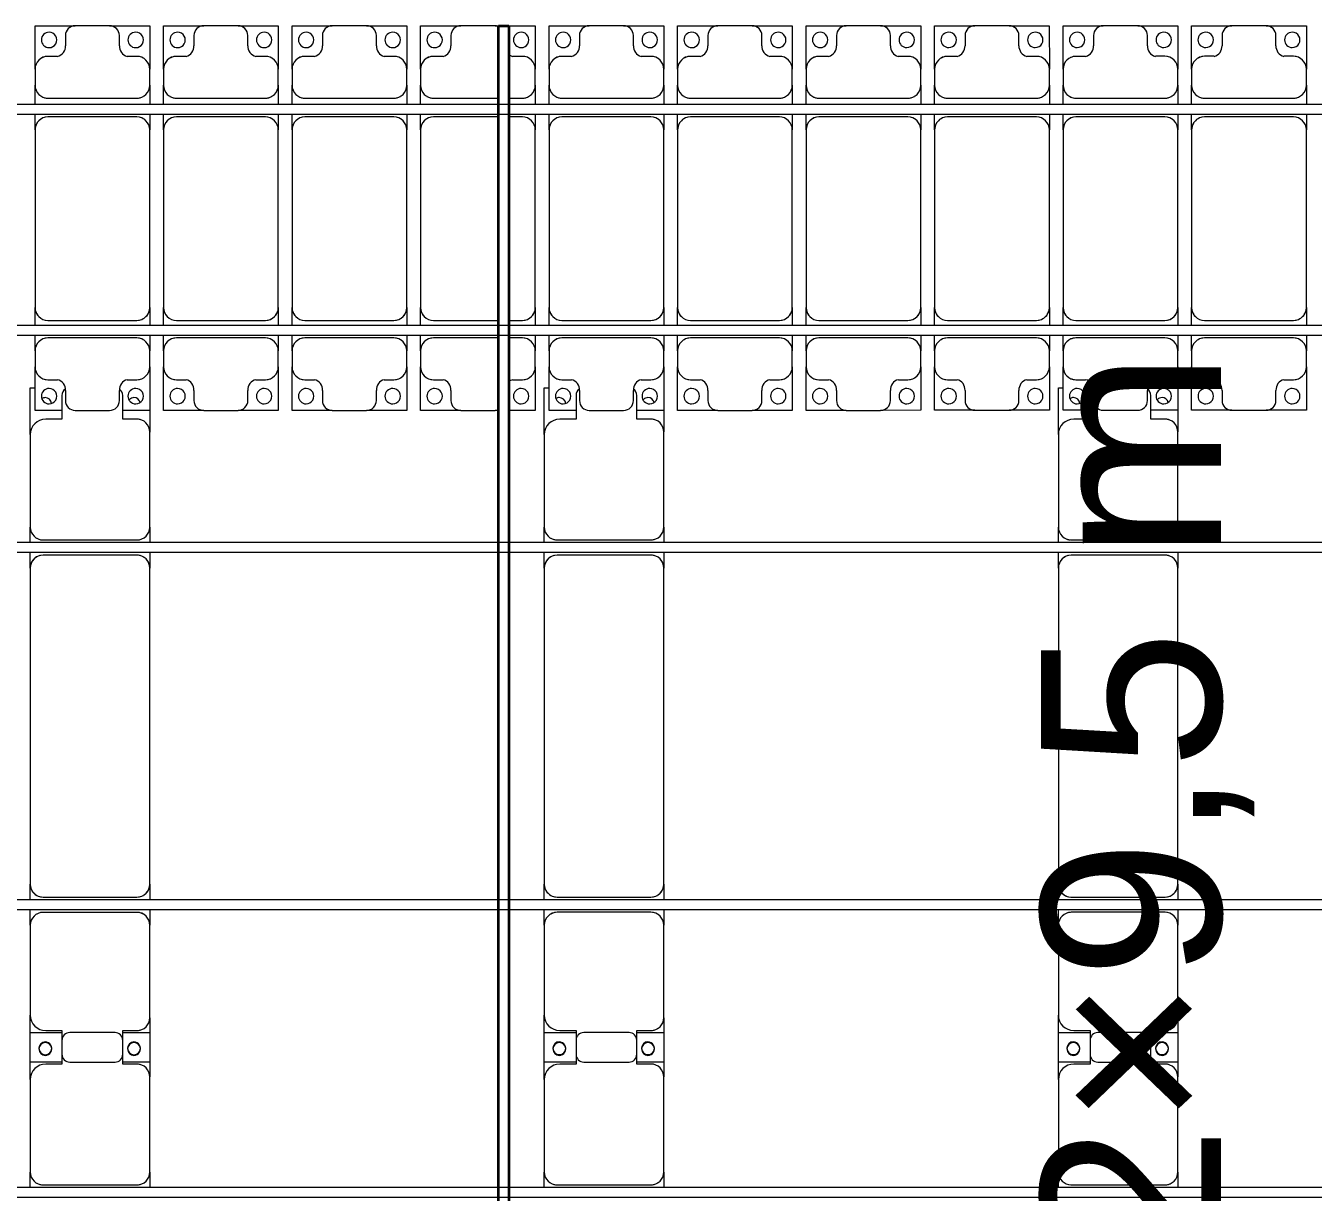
# Model space of a CAD drawing. Header units: millimetres. Extents: x -201615 to 10595, y 61217 to 115919.
# Drawn here: x -190134 to -185125, y 104212 to 108752 of the extents above; entities that cross this region are included whole.
import ezdxf

# ---------------------------------------------------------------- set-up
doc = ezdxf.new("R2010")
doc.units = ezdxf.units.MM
doc.layers.add('A-GENM', color=13, linetype='Continuous', lineweight=9)
doc.layers.add('S-BEAM', color=12, linetype='Continuous', lineweight=9)
doc.layers.add('GC-GHI CHU', color=2, linetype='Continuous')
doc.styles.add('GC_VN', font='arial.ttf')

# ---------------------------------------------------------------- blocks, each defined once
blk = doc.blocks.new('Dai phaodi lai - DẢI PHAO ĐI LẠI-38152-BỐ TRÍ KHUNG KẾT CẤU BÈ PIN 03')
at = {"layer": 'A-GENM', "color": 7}
for p, q in [((3776.8, 748.4), (3933.1, 748.4)), ((3776.8, 579.3), (3776.8, 748.4)), ((3895.1, 710.4), (3895.1, 670.7)), ((4066.9, 748.4), (3933.1, 748.4)), ((4066.9, 748.4), (4223.2, 748.4)), ((4104.9, 670.7), (4104.9, 710.4)), ((4223.2, 748.4), (4223.2, 579.3)), ((4276.8, 748.4), (4433.1, 748.4)), ((4276.8, 579.3), (4276.8, 748.4)), ((4395.1, 710.4), (4395.1, 670.7)), ((4566.9, 748.4), (4433.1, 748.4)), ((4566.9, 748.4), (4723.2, 748.4)), ((4604.9, 670.7), (4604.9, 710.4)), ((4723.2, 748.4), (4723.2, 579.3)), ((4776.8, 748.4), (4933.1, 748.4)), ((4776.8, 579.3), (4776.8, 748.4)), ((4895.1, 710.4), (4895.1, 670.7)), ((5066.9, 748.4), (4933.1, 748.4)), ((5066.9, 748.4), (5223.2, 748.4)), ((5104.9, 670.7), (5104.9, 710.4)), ((5223.2, 748.4), (5223.2, 579.3)), ((5276.8, 748.4), (5433.1, 748.4)), ((5276.8, 579.3), (5276.8, 748.4)), ((5395.1, 710.4), (5395.1, 670.7)), ((5566.9, 748.4), (5433.1, 748.4)), ((5566.9, 748.4), (5579.8, 748.4)), ((5619.8, 748.4), (5723.2, 748.4)), ((5723.2, 748.4), (5723.2, 579.3)), ((5776.8, 748.4), (5933.1, 748.4)), ((5776.8, 579.3), (5776.8, 748.4)), ((5895.1, 710.4), (5895.1, 670.7)), ((6066.9, 748.4), (5933.1, 748.4)), ((6066.9, 748.4), (6223.2, 748.4)), ((6104.9, 670.7), (6104.9, 710.4)), ((6223.2, 748.4), (6223.2, 579.3)), ((6276.8, 748.4), (6433.1, 748.4)), ((6276.8, 579.3), (6276.8, 748.4)), ((6395.1, 710.4), (6395.1, 670.7)), ((6566.9, 748.4), (6433.1, 748.4)), ((6566.9, 748.4), (6723.2, 748.4)), ((6604.9, 670.7), (6604.9, 710.4)), ((6723.2, 748.4), (6723.2, 579.3)), ((6776.8, 748.4), (6933.1, 748.4)), ((6776.8, 579.3), (6776.8, 748.4)), ((6895.1, 710.4), (6895.1, 670.7)), ((7066.9, 748.4), (6933.1, 748.4)), ((7066.9, 748.4), (7223.2, 748.4)), ((7104.9, 670.7), (7104.9, 710.4)), ((7223.2, 748.4), (7223.2, 579.3)), ((7276.8, 748.4), (7433.1, 748.4)), ((7276.8, 579.3), (7276.8, 748.4)), ((7395.1, 710.4), (7395.1, 670.7)), ((7566.9, 748.4), (7433.1, 748.4)), ((7566.9, 748.4), (7723.2, 748.4)), ((7604.9, 670.7), (7604.9, 710.4)), ((7723.2, 748.4), (7723.2, 579.3)), ((7776.8, 748.4), (7933.1, 748.4)), ((7776.8, 579.3), (7776.8, 748.4)), ((7895.1, 710.4), (7895.1, 670.7)), ((8066.9, 748.4), (7933.1, 748.4)), ((8066.9, 748.4), (8223.2, 748.4)), ((8104.9, 670.7), (8104.9, 710.4)), ((8223.2, 748.4), (8223.2, 579.3)), ((8276.8, 748.4), (8433.1, 748.4)), ((8276.8, 579.3), (8276.8, 748.4)), ((8395.1, 710.4), (8395.1, 670.7)), ((8566.9, 748.4), (8433.1, 748.4)), ((8566.9, 748.4), (8723.2, 748.4)), ((8604.9, 670.7), (8604.9, 710.4)), ((8723.2, 748.4), (8723.2, 579.3)), ((3864.3, 629.3), (3826.8, 629.3)), ((4173.2, 629.3), (4135.7, 629.3)), ((4364.3, 629.3), (4326.8, 629.3)), ((4673.2, 629.3), (4635.7, 629.3)), ((4864.3, 629.3), (4826.8, 629.3)), ((5173.2, 629.3), (5135.7, 629.3)), ((5364.3, 629.3), (5326.8, 629.3)), ((5673.2, 629.3), (5635.7, 629.3)), ((5864.3, 629.3), (5826.8, 629.3)), ((6173.2, 629.3), (6135.7, 629.3)), ((6364.3, 629.3), (6326.8, 629.3)), ((6673.2, 629.3), (6635.7, 629.3)), ((6864.3, 629.3), (6826.8, 629.3)), ((7173.2, 629.3), (7135.7, 629.3)), ((7364.3, 629.3), (7326.8, 629.3)), ((7673.2, 629.3), (7635.7, 629.3)), ((7864.3, 629.3), (7826.8, 629.3)), ((8173.2, 629.3), (8135.7, 629.3)), ((8364.3, 629.3), (8326.8, 629.3)), ((8673.2, 629.3), (8635.7, 629.3)), ((3776.8, 579.3), (3776.8, 516.7)), ((4223.2, 516.7), (4223.2, 579.3)), ((4276.8, 579.3), (4276.8, 516.7)), ((4723.2, 516.7), (4723.2, 579.3)), ((4776.8, 579.3), (4776.8, 516.7)), ((5223.2, 516.7), (5223.2, 579.3)), ((5276.8, 579.3), (5276.8, 516.7)), ((5723.2, 516.7), (5723.2, 579.3)), ((5776.8, 579.3), (5776.8, 516.7)), ((6223.2, 516.7), (6223.2, 579.3)), ((6276.8, 579.3), (6276.8, 516.7)), ((6723.2, 516.7), (6723.2, 579.3)), ((6776.8, 579.3), (6776.8, 516.7)), ((7223.2, 516.7), (7223.2, 579.3)), ((7276.8, 579.3), (7276.8, 516.7)), ((7723.2, 516.7), (7723.2, 579.3)), ((7776.8, 579.3), (7776.8, 516.7)), ((8223.2, 516.7), (8223.2, 579.3)), ((8276.8, 579.3), (8276.8, 516.7)), ((8723.2, 516.7), (8723.2, 579.3)), ((3776.8, 443.3), (3776.8, 516.7)), ((4223.2, 516.7), (4223.2, 443.3)), ((4276.8, 443.3), (4276.8, 516.7)), ((4723.2, 516.7), (4723.2, 443.3)), ((4776.8, 443.3), (4776.8, 516.7)), ((5223.2, 516.7), (5223.2, 443.3)), ((5276.8, 443.3), (5276.8, 516.7)), ((5723.2, 516.7), (5723.2, 443.3)), ((5776.8, 443.3), (5776.8, 516.7)), ((6223.2, 516.7), (6223.2, 443.3)), ((6276.8, 443.3), (6276.8, 516.7)), ((6723.2, 516.7), (6723.2, 443.3)), ((6776.8, 443.3), (6776.8, 516.7)), ((7223.2, 516.7), (7223.2, 443.3)), ((7276.8, 443.3), (7276.8, 516.7)), ((7723.2, 516.7), (7723.2, 443.3)), ((7776.8, 443.3), (7776.8, 516.7)), ((8223.2, 516.7), (8223.2, 443.3)), ((8276.8, 443.3), (8276.8, 516.7)), ((8723.2, 516.7), (8723.2, 443.3)), ((3826.8, 466.7), (4173.2, 466.7)), ((4326.8, 466.7), (4673.2, 466.7)), ((4826.8, 466.7), (5173.2, 466.7)), ((5326.8, 466.7), (5579.8, 466.7)), ((5619.8, 466.7), (5673.2, 466.7)), ((5826.8, 466.7), (6173.2, 466.7)), ((6326.8, 466.7), (6673.2, 466.7)), ((6826.8, 466.7), (7173.2, 466.7)), ((7326.8, 466.7), (7673.2, 466.7)), ((7826.8, 466.7), (8173.2, 466.7)), ((8326.8, 466.7), (8673.2, 466.7)), ((3776.8, 343.3), (3776.8, 403.3)), ((4223.2, 403.3), (4223.2, 343.3)), ((4276.8, 343.3), (4276.8, 403.3)), ((4723.2, 403.3), (4723.2, 343.3)), ((4776.8, 343.3), (4776.8, 403.3)), ((5223.2, 403.3), (5223.2, 343.3)), ((5276.8, 343.3), (5276.8, 403.3)), ((5723.2, 403.3), (5723.2, 343.3)), ((5776.8, 343.3), (5776.8, 403.3)), ((6223.2, 403.3), (6223.2, 343.3)), ((6276.8, 343.3), (6276.8, 403.3)), ((6723.2, 403.3), (6723.2, 343.3)), ((6776.8, 343.3), (6776.8, 403.3)), ((7223.2, 403.3), (7223.2, 343.3)), ((7276.8, 343.3), (7276.8, 403.3)), ((7723.2, 403.3), (7723.2, 343.3)), ((7776.8, 343.3), (7776.8, 403.3)), ((8223.2, 403.3), (8223.2, 343.3)), ((8276.8, 343.3), (8276.8, 403.3)), ((8723.2, 403.3), (8723.2, 343.3)), ((4173.2, 393.3), (3826.8, 393.3)), ((4673.2, 393.3), (4326.8, 393.3)), ((5173.2, 393.3), (4826.8, 393.3)), ((5579.8, 393.3), (5326.8, 393.3)), ((5673.2, 393.3), (5619.8, 393.3)), ((6173.2, 393.3), (5826.8, 393.3)), ((6673.2, 393.3), (6326.8, 393.3)), ((7173.2, 393.3), (6826.8, 393.3)), ((7673.2, 393.3), (7326.8, 393.3)), ((8173.2, 393.3), (7826.8, 393.3)), ((8673.2, 393.3), (8326.8, 393.3)), ((3776.8, 343.3), (3776.8, -348.3)), ((4223.2, -348.3), (4223.2, 343.3)), ((4276.8, 343.3), (4276.8, -348.3)), ((4723.2, -348.3), (4723.2, 343.3)), ((4776.8, 343.3), (4776.8, -348.3)), ((5223.2, -348.3), (5223.2, 343.3)), ((5276.8, 343.3), (5276.8, -348.3)), ((5723.2, -348.3), (5723.2, 343.3)), ((5776.8, 343.3), (5776.8, -348.3)), ((6223.2, -348.3), (6223.2, 343.3)), ((6276.8, 343.3), (6276.8, -348.3)), ((6723.2, -348.3), (6723.2, 343.3)), ((6776.8, 343.3), (6776.8, -348.3)), ((7223.2, -348.3), (7223.2, 343.3)), ((7276.8, 343.3), (7276.8, -348.3)), ((7723.2, -348.3), (7723.2, 343.3)), ((7776.8, 343.3), (7776.8, -348.3)), ((8223.2, -348.3), (8223.2, 343.3)), ((8276.8, 343.3), (8276.8, -348.3)), ((8723.2, -348.3), (8723.2, 343.3)), ((3776.8, -416.7), (3776.8, -348.3)), ((4223.2, -348.3), (4223.2, -416.7)), ((4276.8, -416.7), (4276.8, -348.3)), ((4723.2, -348.3), (4723.2, -416.7)), ((4776.8, -416.7), (4776.8, -348.3)), ((5223.2, -348.3), (5223.2, -416.7)), ((5276.8, -416.7), (5276.8, -348.3)), ((5723.2, -348.3), (5723.2, -416.7)), ((5776.8, -416.7), (5776.8, -348.3)), ((6223.2, -348.3), (6223.2, -416.7)), ((6276.8, -416.7), (6276.8, -348.3)), ((6723.2, -348.3), (6723.2, -416.7)), ((6776.8, -416.7), (6776.8, -348.3)), ((7223.2, -348.3), (7223.2, -416.7)), ((7276.8, -416.7), (7276.8, -348.3)), ((7723.2, -348.3), (7723.2, -416.7)), ((7776.8, -416.7), (7776.8, -348.3)), ((8223.2, -348.3), (8223.2, -416.7)), ((8276.8, -416.7), (8276.8, -348.3)), ((8723.2, -348.3), (8723.2, -416.7)), ((3826.8, -398.3), (4173.2, -398.3)), ((4326.8, -398.3), (4673.2, -398.3)), ((4826.8, -398.3), (5173.2, -398.3)), ((5326.8, -398.3), (5579.8, -398.3)), ((5619.8, -398.3), (5673.2, -398.3)), ((5826.8, -398.3), (6173.2, -398.3)), ((6326.8, -398.3), (6673.2, -398.3)), ((6826.8, -398.3), (7173.2, -398.3)), ((7326.8, -398.3), (7673.2, -398.3)), ((7826.8, -398.3), (8173.2, -398.3)), ((8326.8, -398.3), (8673.2, -398.3)), ((3776.8, -516.7), (3776.8, -456.7)), ((4173.2, -466.7), (3826.8, -466.7)), ((4223.2, -456.7), (4223.2, -516.7)), ((4276.8, -516.7), (4276.8, -456.7)), ((4673.2, -466.7), (4326.8, -466.7)), ((4723.2, -456.7), (4723.2, -516.7)), ((4776.8, -516.7), (4776.8, -456.7)), ((5173.2, -466.7), (4826.8, -466.7)), ((5223.2, -456.7), (5223.2, -516.7)), ((5276.8, -516.7), (5276.8, -456.7)), ((5579.8, -466.7), (5326.8, -466.7)), ((5673.2, -466.7), (5619.8, -466.7)), ((5723.2, -456.7), (5723.2, -516.7)), ((5776.8, -516.7), (5776.8, -456.7)), ((6173.2, -466.7), (5826.8, -466.7)), ((6223.2, -456.7), (6223.2, -516.7)), ((6276.8, -516.7), (6276.8, -456.7)), ((6673.2, -466.7), (6326.8, -466.7)), ((6723.2, -456.7), (6723.2, -516.7)), ((6776.8, -516.7), (6776.8, -456.7)), ((7173.2, -466.7), (6826.8, -466.7)), ((7223.2, -456.7), (7223.2, -516.7)), ((7276.8, -516.7), (7276.8, -456.7)), ((7673.2, -466.7), (7326.8, -466.7)), ((7723.2, -456.7), (7723.2, -516.7)), ((7776.8, -516.7), (7776.8, -456.7)), ((8173.2, -466.7), (7826.8, -466.7)), ((8223.2, -456.7), (8223.2, -516.7)), ((8276.8, -516.7), (8276.8, -456.7)), ((8673.2, -466.7), (8326.8, -466.7)), ((8723.2, -456.7), (8723.2, -516.7)), ((3776.8, -516.7), (3776.8, -579.3)), ((4223.2, -579.3), (4223.2, -516.7)), ((4276.8, -516.7), (4276.8, -579.3)), ((4723.2, -579.3), (4723.2, -516.7)), ((4776.8, -516.7), (4776.8, -579.3)), ((5223.2, -579.3), (5223.2, -516.7)), ((5276.8, -516.7), (5276.8, -579.3)), ((5723.2, -579.3), (5723.2, -516.7)), ((5776.8, -516.7), (5776.8, -579.3)), ((6223.2, -579.3), (6223.2, -516.7)), ((6276.8, -516.7), (6276.8, -579.3)), ((6723.2, -579.3), (6723.2, -516.7)), ((6776.8, -516.7), (6776.8, -579.3)), ((7223.2, -579.3), (7223.2, -516.7)), ((7276.8, -516.7), (7276.8, -579.3)), ((7723.2, -579.3), (7723.2, -516.7)), ((7776.8, -516.7), (7776.8, -579.3)), ((8223.2, -579.3), (8223.2, -516.7)), ((8276.8, -516.7), (8276.8, -579.3)), ((8723.2, -579.3), (8723.2, -516.7)), ((3776.8, -748.4), (3776.8, -579.3)), ((4223.2, -579.3), (4223.2, -748.4)), ((4276.8, -748.4), (4276.8, -579.3)), ((4723.2, -579.3), (4723.2, -748.4)), ((4776.8, -748.4), (4776.8, -579.3)), ((5223.2, -579.3), (5223.2, -748.4)), ((5276.8, -748.4), (5276.8, -579.3)), ((5723.2, -579.3), (5723.2, -748.4)), ((5776.8, -748.4), (5776.8, -579.3)), ((6223.2, -579.3), (6223.2, -748.4)), ((6276.8, -748.4), (6276.8, -579.3)), ((6723.2, -579.3), (6723.2, -748.4)), ((6776.8, -748.4), (6776.8, -579.3)), ((7223.2, -579.3), (7223.2, -748.4)), ((7276.8, -748.4), (7276.8, -579.3)), ((7723.2, -579.3), (7723.2, -748.4)), ((7776.8, -748.4), (7776.8, -579.3)), ((8223.2, -579.3), (8223.2, -748.4)), ((8276.8, -748.4), (8276.8, -579.3)), ((8723.2, -579.3), (8723.2, -748.4)), ((3826.8, -629.3), (3864.3, -629.3)), ((4135.7, -629.3), (4173.2, -629.3)), ((4326.8, -629.3), (4364.3, -629.3)), ((4635.7, -629.3), (4673.2, -629.3)), ((4826.8, -629.3), (4864.3, -629.3)), ((5135.7, -629.3), (5173.2, -629.3)), ((5326.8, -629.3), (5364.3, -629.3)), ((5635.7, -629.3), (5673.2, -629.3)), ((5826.8, -629.3), (5864.3, -629.3)), ((6135.7, -629.3), (6173.2, -629.3)), ((6326.8, -629.3), (6364.3, -629.3)), ((6635.7, -629.3), (6673.2, -629.3)), ((6826.8, -629.3), (6864.3, -629.3)), ((7135.7, -629.3), (7173.2, -629.3)), ((7326.8, -629.3), (7364.3, -629.3)), ((7635.7, -629.3), (7673.2, -629.3)), ((7826.8, -629.3), (7864.3, -629.3)), ((8135.7, -629.3), (8173.2, -629.3)), ((8326.8, -629.3), (8364.3, -629.3)), ((8635.7, -629.3), (8673.2, -629.3)), ((3895.1, -670.7), (3895.1, -710.4)), ((4104.9, -710.4), (4104.9, -670.7)), ((4395.1, -670.7), (4395.1, -710.4)), ((4604.9, -710.4), (4604.9, -670.7)), ((4895.1, -670.7), (4895.1, -710.4)), ((5104.9, -710.4), (5104.9, -670.7)), ((5395.1, -670.7), (5395.1, -710.4)), ((5895.1, -670.7), (5895.1, -710.4)), ((6104.9, -710.4), (6104.9, -670.7)), ((6395.1, -670.7), (6395.1, -710.4)), ((6604.9, -710.4), (6604.9, -670.7)), ((6895.1, -670.7), (6895.1, -710.4)), ((7104.9, -710.4), (7104.9, -670.7)), ((7395.1, -670.7), (7395.1, -710.4)), ((7604.9, -710.4), (7604.9, -670.7)), ((7895.1, -670.7), (7895.1, -710.4)), ((8104.9, -710.4), (8104.9, -670.7)), ((8395.1, -670.7), (8395.1, -710.4)), ((8604.9, -710.4), (8604.9, -670.7)), ((3881.6, -748.4), (3776.8, -748.4)), ((3933.1, -748.4), (4066.9, -748.4)), ((4223.2, -748.4), (4118, -748.4)), ((4433.1, -748.4), (4276.8, -748.4)), ((4433.1, -748.4), (4566.9, -748.4)), ((4723.2, -748.4), (4566.9, -748.4)), ((4933.1, -748.4), (4776.8, -748.4)), ((4933.1, -748.4), (5066.9, -748.4)), ((5223.2, -748.4), (5066.9, -748.4)), ((5433.1, -748.4), (5276.8, -748.4)), ((5433.1, -748.4), (5566.9, -748.4)), ((5579.8, -748.4), (5566.9, -748.4)), ((5723.2, -748.4), (5619.8, -748.4)), ((5881.6, -748.4), (5776.8, -748.4)), ((5933.1, -748.4), (6066.9, -748.4)), ((6223.2, -748.4), (6118, -748.4)), ((6433.1, -748.4), (6276.8, -748.4)), ((6433.1, -748.4), (6566.9, -748.4)), ((6723.2, -748.4), (6566.9, -748.4)), ((6933.1, -748.4), (6776.8, -748.4)), ((6933.1, -748.4), (7066.9, -748.4)), ((7223.2, -748.4), (7066.9, -748.4)), ((7433.1, -748.4), (7276.8, -748.4)), ((7433.1, -748.4), (7566.9, -748.4)), ((7723.2, -748.4), (7566.9, -748.4)), ((7881.6, -748.4), (7776.8, -748.4)), ((7933.1, -748.4), (8066.9, -748.4)), ((8223.2, -748.4), (8118, -748.4)), ((8433.1, -748.4), (8276.8, -748.4)), ((8433.1, -748.4), (8566.9, -748.4)), ((8723.2, -748.4), (8566.9, -748.4))]:
    blk.add_line(p, q, dxfattribs=at)
for centre, radius, start, end in [((3831.6, 693.3), 30, 90, 270), ((3831.6, 693.3), 30, 270, 90), ((3933.1, 710.4), 38, 90, 180), ((3933.1, 710.4), 38, 90, 120), ((4066.9, 710.4), 38, 360, 90), ((4066.9, 710.4), 38, 60, 90), ((4168.4, 693.3), 30, 90, 270), ((4168.4, 693.3), 30, 270, 90), ((4331.6, 693.3), 30, 90, 270), ((4331.6, 693.3), 30, 270, 90), ((4433.1, 710.4), 38, 90, 180), ((4433.1, 710.4), 38, 90, 120), ((4566.9, 710.4), 38, 360, 90), ((4566.9, 710.4), 38, 60, 90), ((4668.4, 693.3), 30, 90, 270), ((4668.4, 693.3), 30, 270, 90), ((4831.6, 693.3), 30, 90, 270), ((4831.6, 693.3), 30, 270, 90), ((4933.1, 710.4), 38, 90, 180), ((4933.1, 710.4), 38, 90, 120), ((5066.9, 710.4), 38, 0, 90), ((5066.9, 710.4), 38, 60, 90), ((5168.4, 693.3), 30, 90, 270), ((5168.4, 693.3), 30, 270, 90), ((5331.6, 693.3), 30, 90, 270), ((5331.6, 693.3), 30, 270, 90), ((5433.1, 710.4), 38, 90, 180), ((5433.1, 710.4), 38, 90, 120), ((5566.9, 710.4), 38, 75, 90), ((5566.9, 710.4), 38, 75, 90), ((5668.4, 693.3), 30, 90, 270), ((5668.4, 693.3), 30, 270, 90), ((5831.6, 693.3), 30, 90, 270), ((5831.6, 693.3), 30, 270, 90), ((5933.1, 710.4), 38, 90, 180), ((5933.1, 710.4), 38, 90, 120), ((6066.9, 710.4), 38, 0, 90), ((6066.9, 710.4), 38, 60, 90), ((6168.4, 693.3), 30, 90, 270), ((6168.4, 693.3), 30, 270, 90), ((6331.6, 693.3), 30, 90, 270), ((6331.6, 693.3), 30, 270, 90), ((6433.1, 710.4), 38, 90, 180), ((6433.1, 710.4), 38, 90, 120), ((6566.9, 710.4), 38, 0, 90), ((6566.9, 710.4), 38, 60, 90), ((6668.4, 693.3), 30, 90, 270), ((6668.4, 693.3), 30, 270, 90), ((6831.6, 693.3), 30, 90, 270), ((6831.6, 693.3), 30, 270, 90), ((6933.1, 710.4), 38, 90, 180), ((6933.1, 710.4), 38, 90, 120), ((7066.9, 710.4), 38, 360, 90), ((7066.9, 710.4), 38, 60, 90), ((7168.4, 693.3), 30, 90, 270), ((7168.4, 693.3), 30, 270, 90), ((7331.6, 693.3), 30, 90, 270), ((7331.6, 693.3), 30, 270, 90), ((7433.1, 710.4), 38, 90, 180), ((7433.1, 710.4), 38, 90, 120), ((7566.9, 710.4), 38, 360, 90), ((7566.9, 710.4), 38, 60, 90), ((7668.4, 693.3), 30, 90, 270), ((7668.4, 693.3), 30, 270, 90), ((7831.6, 693.3), 30, 90, 270), ((7831.6, 693.3), 30, 270, 90), ((7933.1, 710.4), 38, 90, 180), ((7933.1, 710.4), 38, 90, 120), ((8066.9, 710.4), 38, 0, 90), ((8066.9, 710.4), 38, 60, 90), ((8168.4, 693.3), 30, 90, 270), ((8168.4, 693.3), 30, 270, 90), ((8331.6, 693.3), 30, 90, 270), ((8331.6, 693.3), 30, 270, 90), ((8433.1, 710.4), 38, 90, 180), ((8433.1, 710.4), 38, 90, 120), ((8566.9, 710.4), 38, 360, 90), ((8566.9, 710.4), 38, 60, 90), ((8668.4, 693.3), 30, 90, 270), ((8668.4, 693.3), 30, 270, 90), ((3855.2, 668.2), 40, 283.1885, 3.5081), ((4144.8, 668.2), 40, 176.4919, 256.8115), ((4355.2, 668.2), 40, 283.1885, 3.5081), ((4644.8, 668.2), 40, 176.4919, 256.8115), ((4855.2, 668.2), 40, 283.1885, 3.5081), ((5144.8, 668.2), 40, 176.4919, 256.8115), ((5355.2, 668.2), 40, 283.1885, 3.5081), ((5855.2, 668.2), 40, 283.1885, 3.5081), ((6144.8, 668.2), 40, 176.4919, 256.8115), ((6355.2, 668.2), 40, 283.1885, 3.5081), ((6644.8, 668.2), 40, 176.4919, 256.8115), ((6855.2, 668.2), 40, 283.1885, 3.5081), ((7144.8, 668.2), 40, 176.4919, 256.8115), ((7355.2, 668.2), 40, 283.1885, 3.5081), ((7644.8, 668.2), 40, 176.4919, 256.8115), ((7855.2, 668.2), 40, 283.1885, 3.5081), ((8144.8, 668.2), 40, 176.4919, 256.8115), ((8355.2, 668.2), 40, 283.1885, 3.5081), ((8644.8, 668.2), 40, 176.4919, 256.8115), ((3826.8, 579.3), 50, 90, 180), ((3826.8, 579.3), 50, 90, 120), ((4173.2, 579.3), 50, 0, 90), ((4173.2, 579.3), 50, 60, 90), ((4326.8, 579.3), 50, 90, 180), ((4326.8, 579.3), 50, 90, 120), ((4673.2, 579.3), 50, 0, 90), ((4673.2, 579.3), 50, 60, 90), ((4826.8, 579.3), 50, 90, 180), ((4826.8, 579.3), 50, 90, 120), ((5173.2, 579.3), 50, 0, 90), ((5173.2, 579.3), 50, 60, 90), ((5326.8, 579.3), 50, 90, 180), ((5326.8, 579.3), 50, 90, 120), ((5644.8, 668.2), 40, 231.1785, 256.8115), ((5673.2, 579.3), 50, 0, 90), ((5673.2, 579.3), 50, 60, 90), ((5826.8, 579.3), 50, 90, 180), ((5826.8, 579.3), 50, 90, 120), ((6173.2, 579.3), 50, 0, 90), ((6173.2, 579.3), 50, 60, 90), ((6326.8, 579.3), 50, 90, 180), ((6326.8, 579.3), 50, 90, 120), ((6673.2, 579.3), 50, 0, 90), ((6673.2, 579.3), 50, 60, 90), ((6826.8, 579.3), 50, 90, 180), ((6826.8, 579.3), 50, 90, 120), ((7173.2, 579.3), 50, 0, 90), ((7173.2, 579.3), 50, 60, 90), ((7326.8, 579.3), 50, 90, 180), ((7326.8, 579.3), 50, 90, 120), ((7673.2, 579.3), 50, 0, 90), ((7673.2, 579.3), 50, 60, 90), ((7826.8, 579.3), 50, 90, 180), ((7826.8, 579.3), 50, 90, 115.9638), ((8173.2, 579.3), 50, 360, 90), ((8173.2, 579.3), 50, 60, 90), ((8326.8, 579.3), 50, 90, 180), ((8326.8, 579.3), 50, 90, 120), ((8673.2, 579.3), 50, 0, 90), ((8673.2, 579.3), 50, 60, 90), ((3826.8, 516.7), 50, 180, 270), ((4173.2, 516.7), 50, 270, 0), ((4326.8, 516.7), 50, 180, 270), ((4673.2, 516.7), 50, 270, 0), ((4826.8, 516.7), 50, 180, 270), ((5173.2, 516.7), 50, 270, 0), ((5326.8, 516.7), 50, 180, 270), ((5673.2, 516.7), 50, 270, 0), ((5826.8, 516.7), 50, 180, 270), ((6173.2, 516.7), 50, 270, 0), ((6326.8, 516.7), 50, 180, 270), ((6673.2, 516.7), 50, 270, 0), ((6826.8, 516.7), 50, 180, 270), ((7173.2, 516.7), 50, 270, 0), ((7326.8, 516.7), 50, 180, 270), ((7673.2, 516.7), 50, 270, 0), ((7826.8, 516.7), 50, 180, 270), ((8173.2, 516.7), 50, 270, 0), ((8326.8, 516.7), 50, 180, 270), ((8673.2, 516.7), 50, 270, 0), ((3826.8, 516.7), 50, 240, 270), ((4173.2, 516.7), 50, 270, 300), ((4326.8, 516.7), 50, 240, 270), ((4673.2, 516.7), 50, 270, 300), ((4826.8, 516.7), 50, 240, 270), ((5173.2, 516.7), 50, 270, 300), ((5326.8, 516.7), 50, 240, 270), ((5673.2, 516.7), 50, 270, 300), ((5826.8, 516.7), 50, 240, 270), ((6173.2, 516.7), 50, 270, 300), ((6326.8, 516.7), 50, 240, 270), ((6673.2, 516.7), 50, 270, 300), ((6826.8, 516.7), 50, 240, 270), ((7173.2, 516.7), 50, 270, 300), ((7326.8, 516.7), 50, 240, 270), ((7673.2, 516.7), 50, 270, 300), ((7826.8, 516.7), 50, 244.0337, 270), ((8173.2, 516.7), 50, 270, 300), ((8326.8, 516.7), 50, 240, 270), ((8673.2, 516.7), 50, 270, 300), ((3826.8, 343.3), 50, 90, 180), ((3826.8, 343.3), 50, 150, 180), ((3826.8, 343.3), 50, 105, 135), ((4173.2, 343.3), 50, 360, 90), ((4173.2, 343.3), 50, 45, 75), ((4326.8, 343.3), 50, 90, 180), ((4326.8, 343.3), 50, 150, 180), ((4326.8, 343.3), 50, 105, 135), ((4673.2, 343.3), 50, 360, 90), ((4673.2, 343.3), 50, 45, 75), ((4826.8, 343.3), 50, 90, 180), ((4826.8, 343.3), 50, 150, 180), ((4826.8, 343.3), 50, 105, 135), ((5173.2, 343.3), 50, 360, 90), ((5173.2, 343.3), 50, 45, 75), ((5326.8, 343.3), 50, 90, 180), ((5326.8, 343.3), 50, 150, 180), ((5326.8, 343.3), 50, 105, 135), ((5673.2, 343.3), 50, 360, 90), ((5673.2, 343.3), 50, 45, 75), ((5826.8, 343.3), 50, 90, 180), ((5826.8, 343.3), 50, 150, 180), ((5826.8, 343.3), 50, 105, 135), ((6173.2, 343.3), 50, 360, 90), ((6173.2, 343.3), 50, 45, 75), ((6326.8, 343.3), 50, 90, 180), ((6326.8, 343.3), 50, 150, 180), ((6326.8, 343.3), 50, 105, 135), ((6673.2, 343.3), 50, 360, 90), ((6673.2, 343.3), 50, 45, 75), ((6826.8, 343.3), 50, 90, 180), ((6826.8, 343.3), 50, 150, 180), ((6826.8, 343.3), 50, 105, 135), ((7173.2, 343.3), 50, 360, 90), ((7173.2, 343.3), 50, 45, 75), ((7326.8, 343.3), 50, 90, 180), ((7326.8, 343.3), 50, 150, 180), ((7326.8, 343.3), 50, 105, 135), ((7673.2, 343.3), 50, 360, 90), ((7673.2, 343.3), 50, 45, 75), ((7826.8, 343.3), 50, 90, 180), ((7826.8, 343.3), 50, 150, 180), ((7826.8, 343.3), 50, 105, 135), ((8173.2, 343.3), 50, 360, 90), ((8173.2, 343.3), 50, 45, 75), ((8326.8, 343.3), 50, 90, 180), ((8326.8, 343.3), 50, 150, 180), ((8326.8, 343.3), 50, 105, 135), ((8673.2, 343.3), 50, 360, 90), ((8673.2, 343.3), 50, 45, 75), ((3826.8, -348.3), 50, 180, 270), ((4173.2, -348.3), 50, 270, 360), ((4326.8, -348.3), 50, 180, 270), ((4673.2, -348.3), 50, 270, 360), ((4826.8, -348.3), 50, 180, 270), ((5173.2, -348.3), 50, 270, 360), ((5326.8, -348.3), 50, 180, 270), ((5673.2, -348.3), 50, 270, 360), ((5826.8, -348.3), 50, 180, 270), ((6173.2, -348.3), 50, 270, 360), ((6326.8, -348.3), 50, 180, 270), ((6673.2, -348.3), 50, 270, 360), ((6826.8, -348.3), 50, 180, 270), ((7173.2, -348.3), 50, 270, 360), ((7326.8, -348.3), 50, 180, 270), ((7673.2, -348.3), 50, 270, 360), ((7826.8, -348.3), 50, 180, 270), ((8173.2, -348.3), 50, 270, 360), ((8326.8, -348.3), 50, 180, 270), ((8673.2, -348.3), 50, 270, 360), ((3826.8, -348.3), 50, 195, 225), ((4173.2, -348.3), 50, 270, 300), ((4173.2, -348.3), 50, 315, 345), ((4326.8, -348.3), 50, 195, 220.1981), ((4673.2, -348.3), 50, 270, 300), ((4673.2, -348.3), 50, 315, 345), ((4826.8, -348.3), 50, 195, 225), ((5173.2, -348.3), 50, 270, 300), ((5173.2, -348.3), 50, 315, 345), ((5326.8, -348.3), 50, 195, 225), ((5673.2, -348.3), 50, 270, 300), ((5673.2, -348.3), 50, 315, 345), ((5826.8, -348.3), 50, 195, 225), ((6173.2, -348.3), 50, 270, 300), ((6173.2, -348.3), 50, 315, 345), ((6326.8, -348.3), 50, 195, 225), ((6673.2, -348.3), 50, 270, 300), ((6673.2, -348.3), 50, 315, 345), ((6826.8, -348.3), 50, 195, 225), ((7173.2, -348.3), 50, 270, 300), ((7173.2, -348.3), 50, 315, 345), ((7326.8, -348.3), 50, 195, 225), ((7673.2, -348.3), 50, 270, 300), ((7673.2, -348.3), 50, 315, 345), ((7826.8, -348.3), 50, 195, 225), ((8173.2, -348.3), 50, 270, 300), ((8173.2, -348.3), 50, 315, 345), ((8326.8, -348.3), 50, 195, 225), ((8673.2, -348.3), 50, 270, 300), ((8673.2, -348.3), 50, 315, 345), ((3826.8, -516.7), 50, 90, 180), ((3826.8, -516.7), 50, 90, 120), ((4173.2, -516.7), 50, 360, 90), ((4173.2, -516.7), 50, 60, 90), ((4326.8, -516.7), 50, 90, 180), ((4326.8, -516.7), 50, 90, 120), ((4673.2, -516.7), 50, 360, 90), ((4673.2, -516.7), 50, 60, 90), ((4826.8, -516.7), 50, 90, 180), ((4826.8, -516.7), 50, 90, 120), ((5173.2, -516.7), 50, 360, 90), ((5173.2, -516.7), 50, 60, 90), ((5326.8, -516.7), 50, 90, 180), ((5326.8, -516.7), 50, 90, 120), ((5673.2, -516.7), 50, 360, 90), ((5673.2, -516.7), 50, 60, 90), ((5826.8, -516.7), 50, 90, 180), ((5826.8, -516.7), 50, 90, 120), ((6173.2, -516.7), 50, 360, 90), ((6173.2, -516.7), 50, 60, 90), ((6326.8, -516.7), 50, 90, 180), ((6326.8, -516.7), 50, 90, 120), ((6673.2, -516.7), 50, 360, 90), ((6673.2, -516.7), 50, 60, 90), ((6826.8, -516.7), 50, 90, 180), ((6826.8, -516.7), 50, 90, 120), ((7173.2, -516.7), 50, 360, 90), ((7173.2, -516.7), 50, 60, 90), ((7326.8, -516.7), 50, 90, 180), ((7326.8, -516.7), 50, 90, 120), ((7673.2, -516.7), 50, 360, 90), ((7673.2, -516.7), 50, 60, 90), ((7826.8, -516.7), 50, 90, 180), ((7826.8, -516.7), 50, 90, 115.9818), ((8173.2, -516.7), 50, 360, 90), ((8173.2, -516.7), 50, 60, 90), ((8326.8, -516.7), 50, 90, 180), ((8326.8, -516.7), 50, 90, 120), ((8673.2, -516.7), 50, 360, 90), ((8673.2, -516.7), 50, 60, 90), ((3826.8, -579.3), 50, 180, 270), ((4173.2, -579.3), 50, 270, 360), ((4326.8, -579.3), 50, 180, 270), ((4673.2, -579.3), 50, 270, 360), ((4826.8, -579.3), 50, 180, 270), ((5173.2, -579.3), 50, 270, 360), ((5326.8, -579.3), 50, 180, 270), ((5673.2, -579.3), 50, 270, 360), ((5826.8, -579.3), 50, 180, 270), ((6173.2, -579.3), 50, 270, 360), ((6326.8, -579.3), 50, 180, 270), ((6673.2, -579.3), 50, 270, 360), ((6826.8, -579.3), 50, 180, 270), ((7173.2, -579.3), 50, 270, 360), ((7326.8, -579.3), 50, 180, 270), ((7673.2, -579.3), 50, 270, 360), ((7826.8, -579.3), 50, 180, 270), ((8173.2, -579.3), 50, 270, 360), ((8326.8, -579.3), 50, 180, 270), ((8673.2, -579.3), 50, 270, 0), ((3826.8, -579.3), 50, 240, 270), ((3855.2, -668.2), 40, 356.4919, 76.8115), ((4144.8, -668.2), 40, 103.1885, 183.5081), ((4173.2, -579.3), 50, 270, 300), ((4326.8, -579.3), 50, 240, 270), ((4355.2, -668.2), 40, 356.4919, 76.8115), ((4644.8, -668.2), 40, 103.1885, 183.5081), ((4673.2, -579.3), 50, 270, 300), ((4826.8, -579.3), 50, 240, 270), ((4855.2, -668.2), 40, 356.4919, 76.8115), ((5144.8, -668.2), 40, 103.1885, 183.5081), ((5173.2, -579.3), 50, 270, 300), ((5326.8, -579.3), 50, 240, 270), ((5355.2, -668.2), 40, 356.4919, 76.8115), ((5644.8, -668.2), 40, 103.1885, 128.8215), ((5673.2, -579.3), 50, 270, 300), ((5826.8, -579.3), 50, 240, 270), ((5855.2, -668.2), 40, 356.4919, 76.8115), ((6144.8, -668.2), 40, 103.1885, 183.5081), ((6173.2, -579.3), 50, 270, 300), ((6326.8, -579.3), 50, 240, 270), ((6355.2, -668.2), 40, 356.4919, 76.8115), ((6644.8, -668.2), 40, 103.1885, 183.5081), ((6673.2, -579.3), 50, 270, 300), ((6826.8, -579.3), 50, 240, 270), ((6855.2, -668.2), 40, 356.4919, 76.8115), ((7144.8, -668.2), 40, 103.1885, 183.5081), ((7173.2, -579.3), 50, 270, 300), ((7326.8, -579.3), 50, 240, 270), ((7355.2, -668.2), 40, 356.4919, 76.8115), ((7644.8, -668.2), 40, 103.1885, 183.5081), ((7673.2, -579.3), 50, 270, 300), ((7826.8, -579.3), 50, 244.0157, 270), ((7855.2, -668.2), 40, 356.4919, 76.8115), ((8144.8, -668.2), 40, 103.1885, 183.5081), ((8173.2, -579.3), 50, 270, 300), ((8326.8, -579.3), 50, 240, 270), ((8355.2, -668.2), 40, 356.4919, 76.8115), ((8644.8, -668.2), 40, 103.1885, 183.5081), ((8673.2, -579.3), 50, 270, 300), ((3831.6, -693.3), 30, 90, 270), ((3831.6, -693.3), 30, 270, 90), ((4168.4, -693.3), 30, 90, 270), ((4168.4, -693.3), 30, 270, 90), ((4331.6, -693.3), 30, 90, 270), ((4331.6, -693.3), 30, 270, 90), ((4668.4, -693.3), 30, 90, 270), ((4668.4, -693.3), 30, 270, 90), ((4831.6, -693.3), 30, 90, 270), ((4831.6, -693.3), 30, 270, 90), ((5168.4, -693.3), 30, 90, 270), ((5168.4, -693.3), 30, 270, 90), ((5331.6, -693.3), 30, 90, 270), ((5331.6, -693.3), 30, 270, 90), ((5668.4, -693.3), 30, 90, 270), ((5668.4, -693.3), 30, 270, 90), ((5831.6, -693.3), 30, 90, 270), ((5831.6, -693.3), 30, 270, 90), ((6168.4, -693.3), 30, 90, 270), ((6168.4, -693.3), 30, 270, 90), ((6331.6, -693.3), 30, 90, 270), ((6331.6, -693.3), 30, 270, 90), ((6668.4, -693.3), 30, 90, 270), ((6668.4, -693.3), 30, 270, 90), ((6831.6, -693.3), 30, 90, 270), ((6831.6, -693.3), 30, 270, 90), ((7168.4, -693.3), 30, 90, 270), ((7168.4, -693.3), 30, 270, 90), ((7331.6, -693.3), 30, 90, 270), ((7331.6, -693.3), 30, 270, 90), ((7668.4, -693.3), 30, 90, 270), ((7668.4, -693.3), 30, 270, 90), ((7831.6, -693.3), 30, 90, 270), ((7831.6, -693.3), 30, 270, 90), ((8168.4, -693.3), 30, 90, 270), ((8168.4, -693.3), 30, 270, 90), ((8331.6, -693.3), 30, 90, 270), ((8331.6, -693.3), 30, 270, 90), ((8668.4, -693.3), 30, 90, 270), ((8668.4, -693.3), 30, 270, 90), ((3933.1, -710.4), 38, 180, 270), ((4066.9, -710.4), 38, 270, 360), ((4433.1, -710.4), 38, 180, 270), ((4433.1, -710.4), 38, 240, 270), ((4566.9, -710.4), 38, 270, 0), ((4566.9, -710.4), 38, 270, 300), ((4933.1, -710.4), 38, 180, 270), ((4933.1, -710.4), 38, 240, 270), ((5066.9, -710.4), 38, 270, 0), ((5066.9, -710.4), 38, 270, 300), ((5433.1, -710.4), 38, 180, 270), ((5433.1, -710.4), 38, 240, 270), ((5566.9, -710.4), 38, 270, 285), ((5566.9, -710.4), 38, 270, 285), ((5933.1, -710.4), 38, 180, 270), ((6066.9, -710.4), 38, 270, 360), ((6433.1, -710.4), 38, 180, 270), ((6433.1, -710.4), 38, 240, 270), ((6566.9, -710.4), 38, 270, 360), ((6566.9, -710.4), 38, 270, 300), ((6933.1, -710.4), 38, 180, 270), ((6933.1, -710.4), 38, 240, 270), ((7066.9, -710.4), 38, 270, 360), ((7066.9, -710.4), 38, 270, 300), ((7433.1, -710.4), 38, 180, 270), ((7433.1, -710.4), 38, 240, 270), ((7566.9, -710.4), 38, 270, 360), ((7566.9, -710.4), 38, 270, 300), ((7933.1, -710.4), 38, 180, 270), ((8066.9, -710.4), 38, 270, 360), ((8433.1, -710.4), 38, 180, 270), ((8433.1, -710.4), 38, 240, 270), ((8566.9, -710.4), 38, 270, 360), ((8566.9, -710.4), 38, 270, 300)]:
    blk.add_arc(centre, radius, start, end, dxfattribs=at)
blk = doc.blocks.new('Dai phao do pin - DẢI PHAO ĐỠ PIN-16696-BỐ TRÍ KHUNG KẾT CẤU BÈ PIN 03')
at = {"layer": 'A-GENM', "color": 7}
for p, q in [((30830.3, 241.6), (30889.7, 241.6)), ((31249.7, 241.6), (30889.7, 241.6)), ((31249.7, 241.6), (31432.2, 241.6)), ((31317.8, 241.6), (31500.3, 241.6)), ((31317.8, 118.2), (31317.8, 241.6)), ((31432.2, 241.6), (31432.2, 118.2)), ((31850.3, 241.6), (31500.3, 241.6)), ((31850.3, 241.6), (31910.3, 241.6)), ((31950.3, 241.6), (32009.7, 241.6)), ((33240.3, 241.6), (32009.7, 241.6)), ((33240.3, 241.6), (33300.3, 241.6)), ((33340.3, 241.6), (33399.7, 241.6)), ((33759.7, 241.6), (33399.7, 241.6)), ((33759.7, 241.6), (33942.2, 241.6)), ((33942.2, 241.6), (33942.2, 223.1)), ((30839.7, 191.6), (30839.7, -173.4)), ((31309.7, 118.2), (31309.7, 181.6)), ((31440.3, 181.6), (31440.3, 118.2)), ((31900.3, -173.4), (31900.3, 191.6)), ((31959.7, 191.6), (31959.7, -173.4)), ((33290.3, -173.4), (33290.3, 191.6)), ((33349.7, 191.6), (33349.7, -173.4)), ((33819.7, 118.2), (33819.7, 181.6)), ((31402.2, 118.2), (31309.7, 118.2)), ((31440.3, 118.2), (31347.8, 118.2)), ((33912.2, 118.2), (33819.7, 118.2)), ((31317.8, 88.2), (31317.8, -88.2)), ((31432.2, -88.2), (31432.2, 88.2)), ((31309.7, -173.4), (31309.7, -118.2)), ((31309.7, -118.2), (31402.2, -118.2)), ((31317.8, -223.4), (31317.8, -118.2)), ((31347.8, -118.2), (31440.3, -118.2)), ((31432.2, -118.2), (31432.2, -223.4)), ((31440.3, -118.2), (31440.3, -173.4)), ((33819.7, -173.4), (33819.7, -118.2)), ((33819.7, -118.2), (33912.2, -118.2)), ((30889.7, -223.4), (30830.3, -223.4)), ((30889.7, -223.4), (31259.7, -223.4)), ((31432.2, -223.4), (31259.7, -223.4)), ((31490.3, -223.4), (31317.8, -223.4)), ((31490.3, -223.4), (31850.3, -223.4)), ((31910.3, -223.4), (31850.3, -223.4)), ((32009.7, -223.4), (31950.3, -223.4)), ((32009.7, -223.4), (33240.3, -223.4)), ((33300.3, -223.4), (33240.3, -223.4)), ((33399.7, -223.4), (33340.3, -223.4)), ((33399.7, -223.4), (33769.7, -223.4)), ((33854, -223.4), (33769.7, -223.4))]:
    blk.add_line(p, q, dxfattribs=at)
for centre, radius, start, end in [((30889.7, 191.6), 50, 90, 180), ((30889.7, 191.6), 50, 150, 180), ((31249.7, 181.6), 60, 360, 90), ((31368.6, 183.2), 25, 360, 180), ((31371.4, 183.2), 25, 0, 180), ((31500.3, 181.6), 60, 90, 180), ((31850.3, 191.6), 50, 360, 90), ((31850.3, 191.6), 50, 360, 30), ((32009.7, 191.6), 50, 90, 180), ((32009.7, 191.6), 50, 120, 180), ((33240.3, 191.6), 50, 360, 90), ((33240.3, 191.6), 50, 15, 75), ((33399.7, 191.6), 50, 90, 180), ((33399.7, 191.6), 50, 150, 180), ((33759.7, 181.6), 60, 360, 90), ((31368.6, 183.2), 25, 180, 0), ((31371.4, 183.2), 25, 180, 360), ((33878.6, 183.2), 25, 275.3835, 0), ((33878.6, 183.2), 25, 360, 30), ((31347.8, 88.2), 30, 90, 180), ((31402.2, 88.2), 30, 0, 90), ((33912.2, 88.2), 30, 34.3261, 90), ((31347.8, -88.2), 30, 180, 270), ((31402.2, -88.2), 30, 270, 360), ((31368.6, -161.8), 25, 360, 180), ((31371.4, -161.8), 25, 360, 180), ((33878.6, -161.8), 25, 0, 45), ((33912.2, -88.2), 30, 270, 324.8292), ((30889.7, -173.4), 50, 180, 270), ((30889.7, -173.4), 50, 180, 210), ((31259.7, -173.4), 50, 270, 360), ((31259.7, -173.4), 50, 330, 0), ((31368.6, -161.8), 25, 180, 0), ((31371.4, -161.8), 25, 180, 0), ((31490.3, -173.4), 50, 180, 270), ((31490.3, -173.4), 50, 180, 210), ((31850.3, -173.4), 50, 270, 360), ((31850.3, -173.4), 50, 330, 360), ((32009.7, -173.4), 50, 180, 270), ((32009.7, -173.4), 50, 180, 210), ((33240.3, -173.4), 50, 270, 360), ((33240.3, -173.4), 50, 330, 360), ((33399.7, -173.4), 50, 180, 270), ((33399.7, -173.4), 50, 180, 210), ((33769.7, -173.4), 50, 270, 0), ((33769.7, -173.4), 50, 330, 0), ((33878.6, -161.8), 25, 285, 0), ((32009.7, -173.4), 50, 225, 255), ((33240.3, -173.4), 50, 285, 315)]:
    blk.add_arc(centre, radius, start, end, dxfattribs=at)
blk = doc.blocks.new('Dai phao do pin - DẢI PHAO ĐỠ PIN-V1-BỐ TRÍ KHUNG KẾT CẤU BÈ PIN 03')
at = {"layer": 'A-GENM', "color": 7}
for p, q in [((30830.3, 241.6), (30889.7, 241.6)), ((31249.7, 241.6), (30889.7, 241.6)), ((31249.7, 241.6), (31432.2, 241.6)), ((31317.8, 241.6), (31500.3, 241.6)), ((31317.8, 118.2), (31317.8, 241.6)), ((31432.2, 241.6), (31432.2, 118.2)), ((31850.3, 241.6), (31500.3, 241.6)), ((31850.3, 241.6), (31910.3, 241.6)), ((31950.3, 241.6), (32009.7, 241.6)), ((33240.3, 241.6), (32009.7, 241.6)), ((33240.3, 241.6), (33300.3, 241.6)), ((33340.3, 241.6), (33399.7, 241.6)), ((33759.7, 241.6), (33399.7, 241.6)), ((33759.7, 241.6), (33942.2, 241.6)), ((33942.2, 241.6), (33942.2, 223.1)), ((30839.7, 191.6), (30839.7, -173.4)), ((31309.7, 118.2), (31309.7, 181.6)), ((31440.3, 181.6), (31440.3, 118.2)), ((31900.3, -173.4), (31900.3, 191.6)), ((31959.7, 191.6), (31959.7, -173.4)), ((33290.3, -173.4), (33290.3, 191.6)), ((33349.7, 191.6), (33349.7, -173.4)), ((33819.7, 118.2), (33819.7, 181.6)), ((31402.2, 118.2), (31309.7, 118.2)), ((31440.3, 118.2), (31347.8, 118.2)), ((33912.2, 118.2), (33819.7, 118.2)), ((31317.8, 88.2), (31317.8, -88.2)), ((31432.2, -88.2), (31432.2, 88.2)), ((31309.7, -173.4), (31309.7, -118.2)), ((31309.7, -118.2), (31402.2, -118.2)), ((31317.8, -223.4), (31317.8, -118.2)), ((31347.8, -118.2), (31440.3, -118.2)), ((31432.2, -118.2), (31432.2, -223.4)), ((31440.3, -118.2), (31440.3, -173.4)), ((33819.7, -173.4), (33819.7, -118.2)), ((33819.7, -118.2), (33912.2, -118.2)), ((30889.7, -223.4), (30830.3, -223.4)), ((30889.7, -223.4), (31259.7, -223.4)), ((31432.2, -223.4), (31259.7, -223.4)), ((31490.3, -223.4), (31317.8, -223.4)), ((31490.3, -223.4), (31850.3, -223.4)), ((31910.3, -223.4), (31850.3, -223.4)), ((32009.7, -223.4), (31950.3, -223.4)), ((32009.7, -223.4), (33240.3, -223.4)), ((33300.3, -223.4), (33240.3, -223.4)), ((33399.7, -223.4), (33340.3, -223.4)), ((33399.7, -223.4), (33769.7, -223.4)), ((33854, -223.4), (33769.7, -223.4))]:
    blk.add_line(p, q, dxfattribs=at)
for centre, radius, start, end in [((30889.7, 191.6), 50, 90, 180), ((30889.7, 191.6), 50, 150, 176.1881), ((31249.7, 181.6), 60, 360, 90), ((31368.6, 183.2), 25, 360, 180), ((31371.4, 183.2), 25, 0, 180), ((31500.3, 181.6), 60, 90, 180), ((31850.3, 191.6), 50, 360, 90), ((31850.3, 191.6), 50, 3.7957, 30), ((32009.7, 191.6), 50, 90, 180), ((32009.7, 191.6), 50, 120, 176.2053), ((33240.3, 191.6), 50, 360, 90), ((33240.3, 191.6), 50, 15, 75), ((33399.7, 191.6), 50, 90, 180), ((33399.7, 191.6), 50, 150, 176.2266), ((33759.7, 181.6), 60, 360, 90), ((31368.6, 183.2), 25, 180, 0), ((31371.4, 183.2), 25, 180, 360), ((33878.6, 183.2), 25, 275.3835, 0), ((33878.6, 183.2), 25, 360, 27.8869), ((31347.8, 88.2), 30, 90, 180), ((31402.2, 88.2), 30, 0, 90), ((33912.2, 88.2), 30, 34.3261, 90), ((31347.8, -88.2), 30, 180, 270), ((31402.2, -88.2), 30, 270, 360), ((31368.6, -161.8), 25, 360, 180), ((31371.4, -161.8), 25, 360, 180), ((33878.6, -161.8), 25, 0, 45), ((33912.2, -88.2), 30, 270, 324.8292), ((30889.7, -173.4), 50, 180, 270), ((30889.7, -173.4), 50, 180, 210), ((31259.7, -173.4), 50, 270, 360), ((31259.7, -173.4), 50, 330, 0), ((31368.6, -161.8), 25, 180, 0), ((31371.4, -161.8), 25, 180, 0), ((31490.3, -173.4), 50, 180, 270), ((31490.3, -173.4), 50, 180, 210), ((31850.3, -173.4), 50, 270, 360), ((31850.3, -173.4), 50, 330, 360), ((32009.7, -173.4), 50, 180, 270), ((32009.7, -173.4), 50, 180, 210), ((33240.3, -173.4), 50, 270, 360), ((33240.3, -173.4), 50, 330, 360), ((33399.7, -173.4), 50, 180, 270), ((33399.7, -173.4), 50, 180, 210), ((33769.7, -173.4), 50, 270, 0), ((33769.7, -173.4), 50, 330, 0), ((33878.6, -161.8), 25, 285, 0), ((32009.7, -173.4), 50, 225, 255), ((33240.3, -173.4), 50, 285, 315)]:
    blk.add_arc(centre, radius, start, end, dxfattribs=at)
blk = doc.blocks.new('Dầm C52 - Dầm C52-37700-BỐ TRÍ KHUNG KẾT CẤU BÈ PIN 03')
at = {"layer": 'S-BEAM', "color": 1, "lineweight": 18}
for p, q in [((-50562.7, 20), (50562.7, 20)), ((50562.7, -20), (-50562.7, -20))]:
    blk.add_line(p, q, dxfattribs=at)
blk = doc.blocks.new('Dầm C52 - Hộp 40x60-33945-BỐ TRÍ KHUNG KẾT CẤU BÈ PIN 03')
at = {"layer": 'S-BEAM', "color": 3, "lineweight": 35}
for p, q in [((-19602.5, 20), (19602.5, 20)), ((19602.5, 20), (19602.5, -20)), ((19602.5, -20), (-19602.5, -20))]:
    blk.add_line(p, q, dxfattribs=at)
blk = doc.blocks.new('HOBANMONG_BEPIN 3_rvt-1-BỐ TRÍ KHUNG KẾT CẤU BÈ PIN 03')
at = {"layer": 'A-GENM', "lineweight": 9}
for name, p, rotation in [('Dai phaodi lai - DẢI PHAO ĐI LẠI-38152-BỐ TRÍ KHUNG KẾT CẤU BÈ PIN 03', (-193874.7, 108003.4), 0.0007586094741477002), ('Dai phao do pin - DẢI PHAO ĐỠ PIN-16696-BỐ TRÍ KHUNG KẾT CẤU BÈ PIN 03', (-189874.4, 73401), 90.00075860989254), ('Dai phao do pin - DẢI PHAO ĐỠ PIN-16696-BỐ TRÍ KHUNG KẾT CẤU BÈ PIN 03', (-187874.4, 73401.1), 90.00075860989254), ('Dai phao do pin - DẢI PHAO ĐỠ PIN-V1-BỐ TRÍ KHUNG KẾT CẤU BÈ PIN 03', (-185874.4, 73401.1), 90.00075860989254)]:
    blk.add_blockref(name, p, dxfattribs=dict(at, rotation=rotation))
at = {"layer": 'S-BEAM', "lineweight": 9}
for name, p, rotation in [('Dầm C52 - Hộp 40x60-33945-BỐ TRÍ KHUNG KẾT CẤU BÈ PIN 03', (-188274.6, 89149.3), 90.00075860989091), ('Dầm C52 - Dầm C52-37700-BỐ TRÍ KHUNG KẾT CẤU BÈ PIN 03', (-143909.2, 108427.4), 180.0007586094741), ('Dầm C52 - Dầm C52-37700-BỐ TRÍ KHUNG KẾT CẤU BÈ PIN 03', (-143909.2, 107567.4), 180.0007586094741), ('Dầm C52 - Dầm C52-37700-BỐ TRÍ KHUNG KẾT CẤU BÈ PIN 03', (-143909.2, 106722), 180.0007586094741), ('Dầm C52 - Dầm C52-37700-BỐ TRÍ KHUNG KẾT CẤU BÈ PIN 03', (-143909.2, 105332), 180.0007586094741), ('Dầm C52 - Dầm C52-37700-BỐ TRÍ KHUNG KẾT CẤU BÈ PIN 03', (-143909.2, 104212), 180.0007586094741)]:
    blk.add_blockref(name, p, dxfattribs=dict(at, rotation=rotation))

msp = doc.modelspace()

# ---------------------------------------------------------------- block references
at = {"lineweight": 5}
msp.add_blockref('HOBANMONG_BEPIN 3_rvt-1-BỐ TRÍ KHUNG KẾT CẤU BÈ PIN 03', (0, 0), dxfattribs=at)

# ---------------------------------------------------------------- texts
at = {"layer": 'GC-GHI CHU', "style": 'GC_VN'}
msp.add_text('B3-07: 2×9,5 m', height=700, rotation=90, dxfattribs=at).set_placement((-185483.7, 100774.5))

doc.saveas('drawing.dxf')
